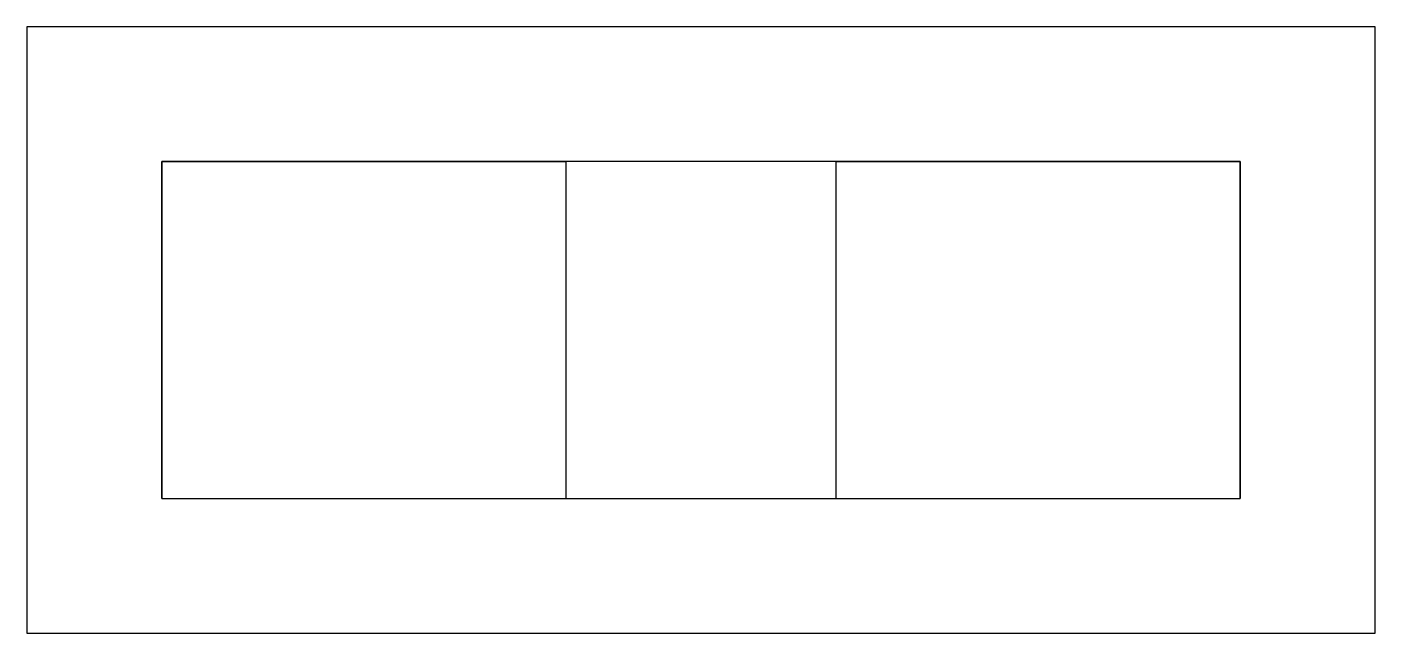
# Model space of a CAD drawing. Extents: x -0.5 to 1.5, y -0.45 to 0.45.
import ezdxf

# ---------------------------------------------------------------- set-up
doc = ezdxf.new("R2010")
doc.units = 0
doc.layers.add('粗实线层', color=7, linetype='CONTINUOUS')
doc.layers.add('细实线层', color=7, linetype='CONTINUOUS')

msp = doc.modelspace()

# ---------------------------------------------------------------- linework, layer by layer
at = {"layer": '粗实线层'}
for p, q in [((-0.5, 0.45), (-0.5, -0.45)), ((1.5, 0.45), (-0.5, 0.45)), ((1.5, -0.45), (1.5, 0.45)), ((-0.5, -0.45), (1.5, -0.45))]:
    msp.add_line(p, q, dxfattribs=at)
at = {"layer": '细实线层'}
for p, q in [((-0.3, -0.25), (-0.3, 0.25)), ((-0.3, 0.25), (0.3, 0.25)), ((0.3, -0.25), (0.3, 0.25)), ((0.7, 0.25), (0.7, -0.25)), ((0.7, 0.25), (1.3, 0.25)), ((1.3, 0.25), (1.3, -0.25)), ((-0.3, -0.25), (0.3, -0.25)), ((0.7, -0.25), (1.3, -0.25))]:
    msp.add_line(p, q, dxfattribs=at)
msp.add_lwpolyline([(-0.3, 0.25), (-0.3, -0.25), (1.3, -0.25), (1.3, 0.25)], close=True, dxfattribs=at)

doc.saveas('drawing.dxf')
